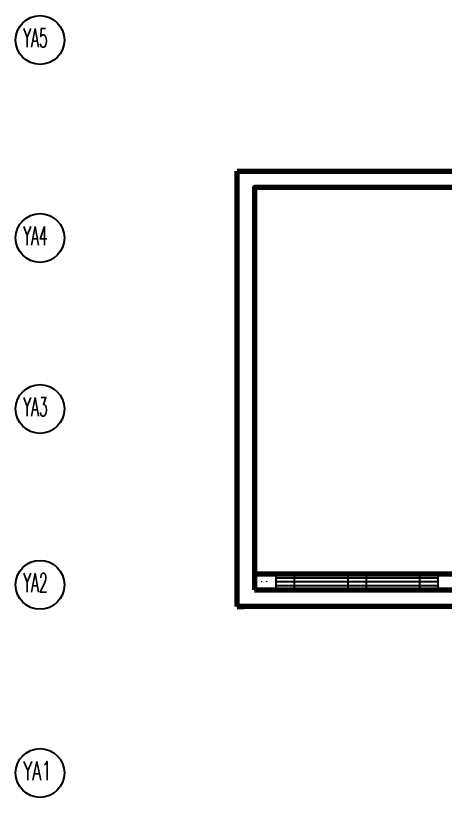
# Model space of a CAD drawing. Header units: millimetres. Extents: x 8300 to 98248, y -10383 to 40000.
# Drawn here: x 63950 to 81548, y -1000 to 31000 of the extents above; entities that cross this region are included whole.
import ezdxf
from ezdxf.enums import TextEntityAlignment as Align

# ---------------------------------------------------------------- set-up
doc = ezdxf.new("R2010")
doc.units = ezdxf.units.MM
doc.header["$LTSCALE"] = 300
doc.layers.add('K他0_その他－１', color=7, linetype='CONTINUOUS')
doc.layers.add('通り芯', color=7, linetype='CONTINUOUS')
doc.styles.add('MS PGothic', font='msgothic.ttc', dxfattribs={"width": 1.174649})
doc.styles.add('txt2', font='txt.shx', dxfattribs={"width": 1.197332, "bigfont": 'extfont2'})

# ---------------------------------------------------------------- blocks, each defined once
blk = doc.blocks.new('ZGroup321', base_point=(85633, 15725))
at = {"layer": 'K他0_その他－１', "color": 150, "linetype": 'Continuous', "lineweight": -3}
for p, q in [((73737, 8144), (97798, 8144)), ((74607, 8150), (74607, 7490)), ((75357, 8150), (75357, 7490)), ((77548, 8150), (77548, 7490)), ((78298, 8150), (78298, 7490)), ((80488, 8150), (80488, 7490)), ((81238, 8150), (81238, 7490)), ((74607, 7985), (81238, 7985)), ((81238, 7820), (74607, 7820)), ((81238, 7655), (74607, 7655)), ((73017, 6815), (73017, 7115)), ((73017, 6815), (73317, 6815))]:
    blk.add_line(p, q, dxfattribs=at)
for points in [[(73017, 24635), (98248, 24635), (98248, 6815), (73017, 6815)], [(97798, 23960), (73737, 23960), (73737, 7490), (97798, 7490)]]:
    blk.add_lwpolyline(points, close=True, dxfattribs=at)
at = {"layer": 'K他0_その他－１', "color": 150, "lineweight": -3, "style": 'MS PGothic', "width": 1.176688}
blk.add_text('記  事', height=60.2, dxfattribs=at).set_placement((73994, 7787), align=Align.BOTTOM_LEFT)
blk = doc.blocks.new('ZGroup342', base_point=(85633, 15725))
at = {"layer": 'K他0_その他－１', "color": 150, "linetype": 'Continuous', "lineweight": 90}
for p, q in [((73017, 24635), (98248, 24635)), ((73017, 6815), (73017, 24635)), ((98248, 24635), (98248, 6815)), ((98248, 24635), (98248, 24335)), ((97798, 7490), (97798, 23960)), ((73737, 8144), (97798, 8144)), ((83428, 8144), (83428, 7490)), ((88288, 8144), (88288, 7490)), ((91228, 7490), (91228, 8144)), ((92578, 7490), (92578, 8144)), ((93838, 7490), (93838, 8144)), ((73737, 7490), (97798, 7490)), ((73017, 6815), (73017, 7115)), ((98248, 6815), (73017, 6815)), ((73017, 6815), (73317, 6815)), ((97948, 6815), (98248, 6815))]:
    blk.add_line(p, q, dxfattribs=at)
for points in [[(97948, 24635), (98248, 24635), (98248, 24335)], [(97798, 23960), (73737, 23960), (73737, 7490)]]:
    blk.add_lwpolyline(points, dxfattribs=at)
blk.add_lwpolyline([(98248, 7115), (98248, 6815)], close=True, dxfattribs=at)

msp = doc.modelspace()

# ---------------------------------------------------------------- linework, layer by layer
at = {"layer": '通り芯', "color": 96, "linetype": 'Continuous', "lineweight": -3}
for centre in [(64950, 30000), (64950, 21900), (64950, 14900), (64950, 7700), (64950, 0)]:
    msp.add_circle(centre, 1000, dxfattribs=at)

# ---------------------------------------------------------------- block references
at = {"layer": 'K他0_その他－１', "linetype": 'Continuous', "lineweight": 5}
for name in ['ZGroup321', 'ZGroup342']:
    msp.add_blockref(name, (85633, 15725), dxfattribs=at)

# ---------------------------------------------------------------- texts
at = {"layer": '通り芯', "color": 96, "lineweight": -3, "style": 'txt2'}
for s, width, p in [('YA5', 0.54068, (64267, 29474)), ('YA4', 0.538376, (64267, 21374)), ('YA3', 0.54068, (64267, 14374)), ('YA2', 0.54068, (64267, 7174)), ('YA1', 0.62579, (64267, -526))]:
    msp.add_text(s, height=768, dxfattribs=dict(at, width=width)).set_placement(p, align=Align.BOTTOM_LEFT)

doc.saveas('drawing.dxf')
